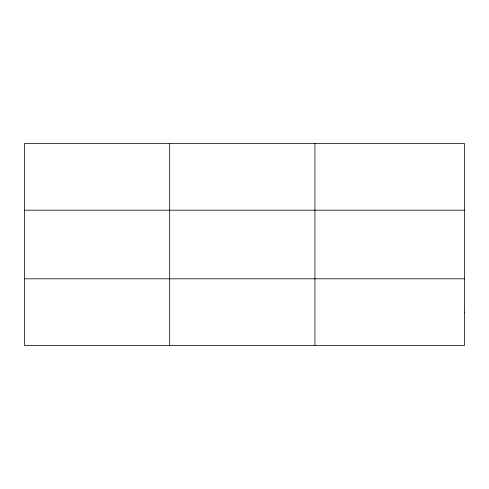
<?xml version="1.0" encoding="UTF-8"?>
<svg xmlns="http://www.w3.org/2000/svg" width="489" height="489" viewBox="0 0 489 489"><rect width="100%" height="100%" fill="white"/><g stroke="black" fill="none" stroke-linecap="round" stroke-linejoin="round"><path stroke-width="0.73" d="M169.683 143.607L169.683 345.393M314.916 143.607L314.916 345.393M24.45 210.197L464.55 210.197M24.45 278.803L464.55 278.803M464.55 312.098L464.55 345.393L24.45 345.393L24.45 143.607L464.55 143.607L464.55 312.098"/></g></svg>
